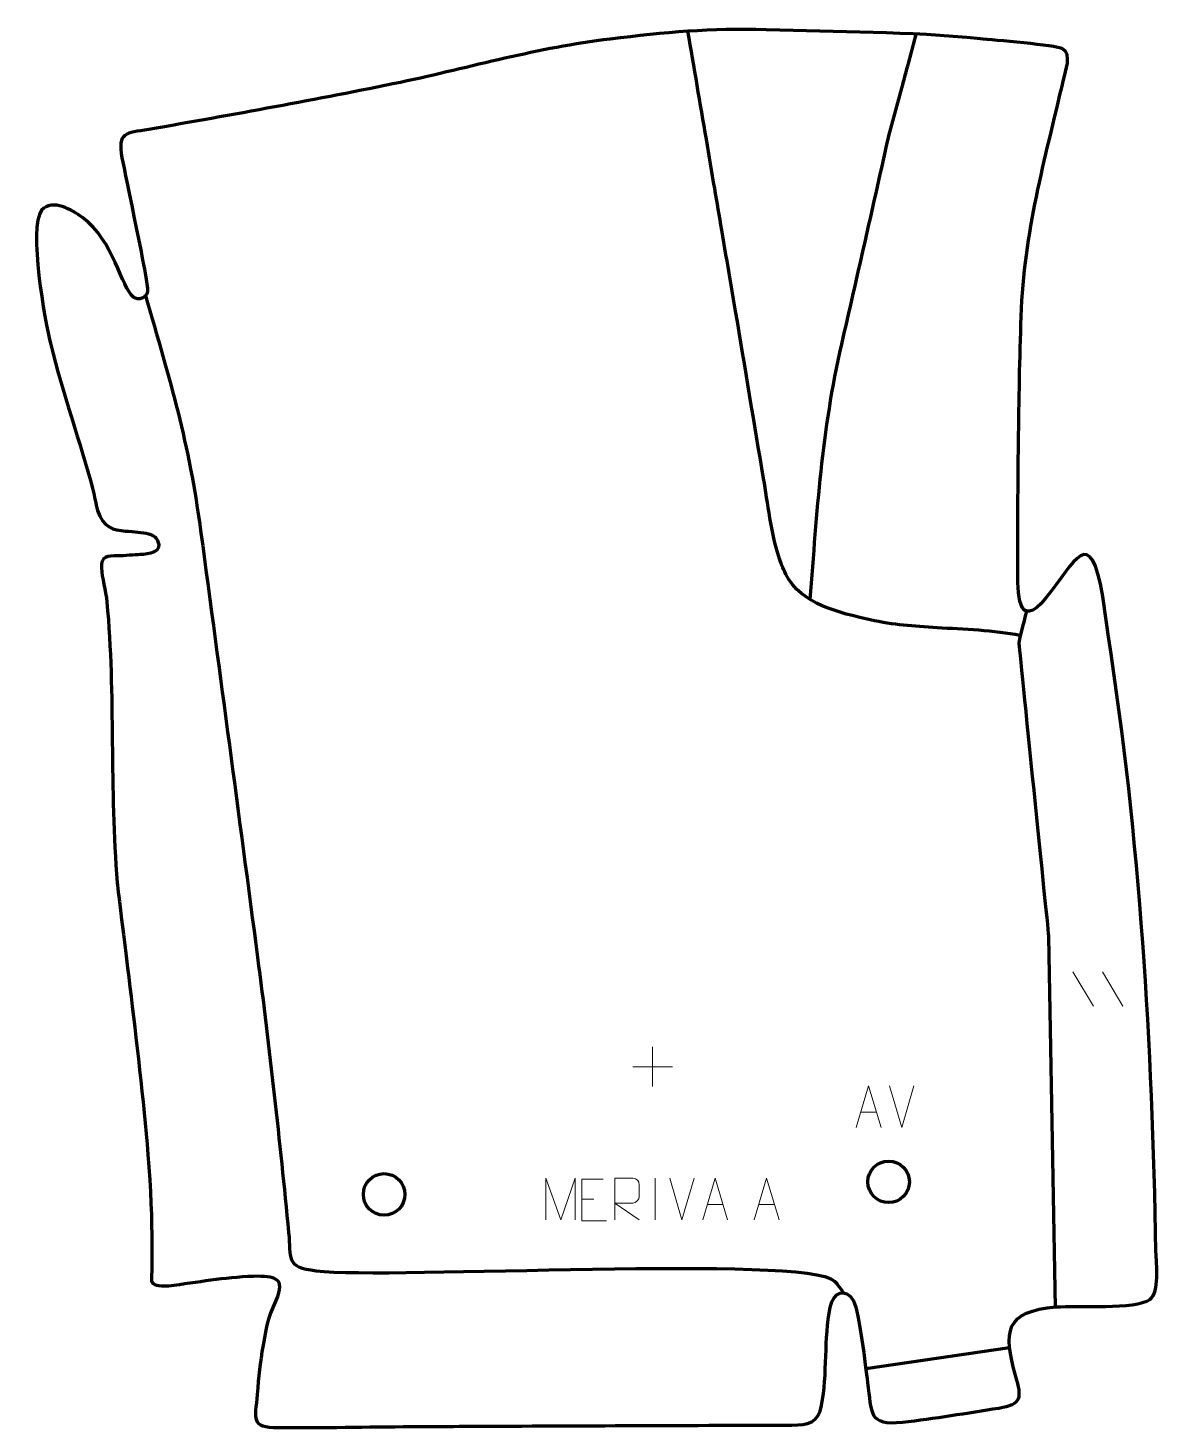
# Model space of a CAD drawing. Header units: millimetres. Extents: x 881 to 1562, y 133 to 974.
import ezdxf

# ---------------------------------------------------------------- set-up
doc = ezdxf.new("R2010")
doc.units = ezdxf.units.MM
doc.header["$MEASUREMENT"] = 0
doc.layers.add('layer 1', color=7, linetype='Continuous', plot=False)
doc.layers.add('layer 2', color=7, linetype='Continuous')
doc.layers.add('layer 3', color=7, linetype='Continuous')

msp = doc.modelspace()

# ---------------------------------------------------------------- linework, layer by layer
at = {"layer": 'layer 1', "color": 250, "lineweight": 9}
for points in [[(1509.8245, 406.9327), (1509.8245, 406.9327), (1522.1888, 386.3884), (1522.1888, 386.3884)], [(1527.5544, 406.9327), (1527.5544, 406.9327), (1539.9187, 386.3884), (1539.9187, 386.3884)], [(1257.017, 361.9756), (1257.017, 361.9756), (1257.017, 337.9977), (1257.017, 337.9977)], [(1245.0281, 349.9866), (1245.0281, 349.9866), (1269.006, 349.9866), (1269.006, 349.9866)], [(1406.8178, 313.4521), (1406.8178, 313.4521), (1399.496, 338.4057), (1399.496, 338.4057)], [(1414.1397, 338.4057), (1414.1397, 338.4057), (1406.8179, 313.4521), (1406.8179, 313.4521)], [(1382.1809, 322.7088), (1382.1809, 322.7088), (1391.6766, 322.7088), (1391.6766, 322.7088)], [(1258.6559, 282.8948), (1258.6559, 282.8948), (1258.6559, 257.9207), (1258.6559, 257.9207)], [(1274.6559, 257.9309), (1274.6559, 257.9309), (1267.3341, 282.8845), (1267.3341, 282.8845)], [(1281.9778, 282.8845), (1281.9778, 282.8845), (1274.656, 257.9309), (1274.656, 257.9309)], [(1214.4878, 270.4077), (1214.4878, 270.4077), (1221.6559, 270.4077), (1221.6559, 270.4077)], [(1289.908, 267.1804), (1289.908, 267.1804), (1299.4037, 267.1804), (1299.4037, 267.1804)], [(1320.9079, 267.1804), (1320.9079, 267.1804), (1330.4036, 267.1804), (1330.4036, 267.1804)]]:
    msp.add_open_spline(points, degree=3, dxfattribs=at)
for points, knots in [([(1379.4583, 313.4594), (1379.4583, 313.4594), (1386.8293, 338.4129), (1386.8293, 338.4129), (1386.8293, 338.4129), (1386.8293, 338.4129), (1394.3992, 313.4594), (1394.3992, 313.4594)], [0, 0, 0, 0, 0.33333333, 0.33333333, 0.33333333, 0.33333333, 1, 1, 1, 1]), ([(1192.8134, 257.9288), (1192.8134, 257.9288), (1192.8134, 282.8867), (1192.8134, 282.8867), (1192.8134, 282.8867), (1192.8134, 282.8867), (1201.7385, 257.9288), (1201.7385, 257.9288), (1201.7385, 257.9288), (1201.7385, 257.9288), (1210.4984, 282.8862), (1210.4984, 282.8862), (1210.4984, 282.8862), (1210.4984, 282.8862), (1210.4984, 257.9288), (1210.4984, 257.9288)], [0, 0, 0, 0, 0.2, 0.2, 0.2, 0.2, 0.4, 0.4, 0.4, 0.4, 0.6, 0.6, 0.6, 0.6, 1, 1, 1, 1]), ([(1227.3617, 282.2874), (1227.3617, 282.2874), (1214.4878, 282.2874), (1214.4878, 282.2874), (1214.4878, 282.2874), (1214.4878, 282.2874), (1214.4878, 257.3338), (1214.4878, 257.3338), (1214.4878, 257.3338), (1214.4878, 257.3338), (1229.3536, 257.3338), (1229.3536, 257.3338)], [0, 0, 0, 0, 0.25, 0.25, 0.25, 0.25, 0.5, 0.5, 0.5, 0.5, 1, 1, 1, 1]), ([(1234.3239, 257.931), (1234.3239, 257.931), (1234.3239, 282.8845), (1234.3239, 282.8845), (1234.3239, 282.8845), (1237.9187, 282.8845), (1241.5142, 282.8845), (1245.1094, 282.8845), (1245.1094, 282.8845), (1247.4347, 282.8468), (1248.992, 281.3568), (1248.9879, 278.9904), (1248.9879, 278.9904), (1248.9875, 276.9549), (1248.9875, 273.8955), (1248.9879, 271.8595), (1248.9879, 271.8595), (1248.9814, 269.984), (1247.1691, 268.0422), (1245.1596, 268.0231), (1245.1596, 268.0231), (1245.1596, 268.0231), (1234.3239, 268.0231), (1234.3239, 268.0231), (1234.3239, 268.0231), (1234.3239, 268.0231), (1248.9786, 257.931), (1248.9786, 257.931)], [0, 0, 0, 0, 0.125, 0.125, 0.125, 0.125, 0.25, 0.25, 0.25, 0.25, 0.375, 0.375, 0.375, 0.375, 0.5, 0.5, 0.5, 0.5, 0.625, 0.625, 0.625, 0.625, 0.75, 0.75, 0.75, 0.75, 1, 1, 1, 1]), ([(1287.1854, 257.931), (1287.1854, 257.931), (1294.5564, 282.8845), (1294.5564, 282.8845), (1294.5564, 282.8845), (1294.5564, 282.8845), (1302.1263, 257.931), (1302.1263, 257.931)], [0, 0, 0, 0, 0.33333333, 0.33333333, 0.33333333, 0.33333333, 1, 1, 1, 1]), ([(1318.1853, 257.931), (1318.1853, 257.931), (1325.5563, 282.8845), (1325.5563, 282.8845), (1325.5563, 282.8845), (1325.5563, 282.8845), (1333.1262, 257.931), (1333.1262, 257.931)], [0, 0, 0, 0, 0.33333333, 0.33333333, 0.33333333, 0.33333333, 1, 1, 1, 1])]:
    msp.add_open_spline(points, degree=3, knots=knots, dxfattribs=at)
at = {"layer": 'layer 2', "color": 142, "lineweight": 200}
for centre in [(1398.9675, 280.7567), (1095.5564, 273.2162)]:
    msp.add_ellipse(centre, major_axis=(0, 12.5), ratio=1, dxfattribs=at)
at = {"layer": 'layer 2', "color": 142, "lineweight": 158}
for points, knots in [([(1477.8813, 609.2369), (1462.9504, 612.3895), (1443.8059, 612.827), (1428.2505, 613.9262), (1428.2505, 613.9262), (1413.7435, 614.9513), (1402.1161, 615.4403), (1387.8099, 618.6988), (1387.8099, 618.6988), (1369.6335, 622.8389), (1346.2908, 627.9116), (1337.0968, 646.1326), (1337.0968, 646.1326), (1335.3474, 649.5996), (1334.094, 653.1275), (1332.8516, 656.7955), (1332.8516, 656.7955), (1328.4077, 670.2608), (1326.2442, 689.2519), (1323.7732, 703.6497), (1323.7732, 703.6497), (1318.0212, 737.1637), (1312.6158, 770.7366), (1306.9225, 804.261), (1306.9225, 804.261), (1305.8342, 810.6573), (1304.7459, 817.0537), (1303.6576, 823.45), (1303.6576, 823.45), (1301.9833, 833.2905), (1300.3091, 843.1309), (1298.6348, 852.9714), (1298.6348, 852.9714), (1297.2117, 861.3358), (1295.7885, 869.7002), (1294.3654, 878.0646), (1294.3654, 878.0646), (1292.6912, 887.9051), (1291.0169, 897.7456), (1289.3426, 907.5861), (1289.3426, 907.5861), (1285.6593, 929.2351), (1281.9759, 950.8842), (1278.2925, 972.5332)], [0, 0, 0, 0, 0.08333333, 0.08333333, 0.08333333, 0.08333333, 0.16666667, 0.16666667, 0.16666667, 0.16666667, 0.25, 0.25, 0.25, 0.25, 0.33333333, 0.33333333, 0.33333333, 0.33333333, 0.41666667, 0.41666667, 0.41666667, 0.41666667, 0.5, 0.5, 0.5, 0.5, 0.58333333, 0.58333333, 0.58333333, 0.58333333, 0.66666667, 0.66666667, 0.66666667, 0.66666667, 0.75, 0.75, 0.75, 0.75, 0.83333333, 0.83333333, 0.83333333, 0.83333333, 1, 1, 1, 1]), ([(1351.8723, 630.8668), (1355.9556, 684.1711), (1358.7216, 731.8239), (1370.7724, 784.3795), (1370.7724, 784.3795), (1380.0242, 824.7283), (1389.1673, 865.0976), (1398.1794, 905.5007), (1398.1794, 905.5007), (1400.6482, 916.5741), (1404.4679, 929.2008), (1407.4554, 940.343), (1407.4554, 940.343), (1410.1795, 950.5031), (1412.9037, 960.6633), (1415.6279, 970.8234)], [0, 0, 0, 0, 0.2, 0.2, 0.2, 0.2, 0.4, 0.4, 0.4, 0.4, 0.6, 0.6, 0.6, 0.6, 1, 1, 1, 1]), ([(951.8029, 814.2505), (967.2287, 760.9509), (977.9486, 726.1851), (985.3521, 671.0375), (985.3521, 671.0375), (996.7734, 585.9634), (1008.2167, 500.8912), (1019.4232, 415.7885), (1019.4232, 415.7885), (1026.5851, 361.3636), (1032.7749, 304.9654), (1038.1318, 250.3349), (1038.1318, 250.3349), (1039.6495, 234.7801), (1035.7084, 229.5443), (1054.7047, 227.3011), (1054.7047, 227.3011), (1099.3796, 222.0253), (1349.3004, 237.2133), (1366.4058, 221.1062), (1366.4058, 221.1062), (1368.0606, 219.5479), (1370.4464, 215.9978), (1371.893, 214.0363)], [0, 0, 0, 0, 0.14285714, 0.14285714, 0.14285714, 0.14285714, 0.28571429, 0.28571429, 0.28571429, 0.28571429, 0.42857143, 0.42857143, 0.42857143, 0.42857143, 0.57142857, 0.57142857, 0.57142857, 0.57142857, 0.71428571, 0.71428571, 0.71428571, 0.71428571, 1, 1, 1, 1]), ([(1499.2475, 205.1848), (1499.2475, 205.1848), (1495.4103, 428.1295), (1495.4103, 428.1295), (1495.4103, 428.1295), (1495.4103, 428.1295), (1477.4185, 603.9453), (1477.4185, 604.8713), (1477.4185, 604.8713), (1477.4185, 605.7973), (1482.11, 623.8254), (1482.11, 623.8254)], [0, 0, 0, 0, 0.25, 0.25, 0.25, 0.25, 0.5, 0.5, 0.5, 0.5, 1, 1, 1, 1])]:
    msp.add_open_spline(points, degree=3, knots=knots, dxfattribs=at)
msp.add_open_spline([(1385.2192, 168.5824), (1385.2192, 168.5824), (1471.6833, 181.2571), (1471.6833, 181.2571)], degree=3, dxfattribs=at)
at = {"layer": 'layer 3', "color": 242, "lineweight": 158}
msp.add_open_spline([(1140.778, 133.7726), (1131.2583, 133.7237), (1121.7385, 133.6747), (1112.2187, 133.6258), (1112.2187, 133.6258), (1085.6516, 133.4811), (1058.4752, 132.758), (1032.0011, 133.0351), (1032.0011, 133.0351), (1014.8267, 133.2148), (1017.965, 138.0328), (1019.2276, 152.908), (1019.2276, 152.908), (1020.133, 163.9547), (1020.7568, 171.4601), (1022.7831, 182.4812), (1022.7831, 182.4812), (1025.0514, 196.0851), (1025.0263, 196.6521), (1030.4892, 209.482), (1030.4892, 209.482), (1036.2756, 223.0717), (1029.7406, 224.3779), (1017.0137, 224.1275), (1017.0137, 224.1275), (998.8803, 223.51), (983.724, 220.4303), (966.0598, 218.2869), (966.0598, 218.2869), (959.2996, 217.8291), (956.6154, 218.7164), (955.6352, 221.1749), (955.6352, 221.1749), (955.4826, 221.5578), (957.0936, 255.2103), (953.5162, 297.268), (953.5162, 297.268), (948.0031, 362.0827), (936.2085, 446.8474), (935.036, 460.5983), (935.036, 460.5983), (930.247, 516.7583), (933.9867, 573.5555), (928.8132, 629.3231), (928.8132, 629.3231), (928.1727, 636.2283), (925.7639, 644.0357), (925.4958, 649.8661), (925.4958, 649.8661), (925.1659, 657.0403), (929.3172, 657.0495), (934.9562, 657.0957), (934.9562, 657.0957), (939.4753, 657.1328), (945.1395, 657.7621), (948.8044, 657.881), (948.8044, 657.881), (953.5057, 658.0335), (963.0142, 659.3214), (959.2803, 666.4467), (959.2803, 666.4467), (958.1293, 668.6431), (956.2287, 669.7737), (953.8765, 670.3639), (953.8765, 670.3639), (949.9893, 671.3393), (945.0006, 671.6333), (939.9905, 672.03), (939.9905, 672.03), (933.0253, 672.5815), (926.1414, 674.0726), (923.2161, 684.464), (923.2161, 684.464), (922.0962, 688.4424), (921.3613, 692.8496), (920.3754, 696.9361), (920.3754, 696.9361), (912.5802, 726.0267), (902.2115, 755.1767), (895.0205, 784.1233), (895.0205, 784.1233), (891.5801, 798.2988), (881.3598, 854.0372), (889.5698, 864.9776), (889.5698, 864.9776), (896.2485, 872.1358), (907.9204, 864.9835), (914.2076, 860.5539), (914.2076, 860.5539), (932.8834, 846.7506), (937.4841, 818.2694), (944.7778, 812.7162), (944.7778, 812.7162), (947.6886, 810.4999), (952.7235, 811.9081), (953.1971, 816.1473), (953.1971, 816.1473), (953.8106, 821.638), (939.7934, 885.8178), (937.8932, 896.5316), (937.8932, 896.5316), (935.1601, 911.9738), (939.9944, 911.166), (953.9488, 913.5056), (953.9488, 913.5056), (1004.2583, 922.2073), (1055.4328, 931.5727), (1105.4396, 941.8047), (1105.4396, 941.8047), (1148.2463, 950.9356), (1187.6368, 962.5583), (1231.5018, 967.8342), (1231.5018, 967.8342), (1264.469, 971.8379), (1291.8943, 974.4985), (1325.2961, 973.3914), (1325.2961, 973.3914), (1368.8665, 972.1028), (1410.5562, 972.3692), (1454.1358, 967.9738), (1454.1358, 967.9738), (1461.6691, 967.214), (1499.7157, 964.2088), (1503.5467, 961.9571), (1503.5467, 961.9571), (1509.4133, 958.5091), (1505.3538, 948.7523), (1504.123, 943.3774), (1504.123, 943.3774), (1492.779, 894.1656), (1480.5315, 852.3149), (1478.668, 801.0961), (1478.668, 801.0961), (1477.0525, 750.7249), (1476.6627, 699.7525), (1476.591, 649.3416), (1476.591, 649.3416), (1476.5721, 636.0732), (1476.4103, 610.4749), (1493.7382, 632.0666), (1493.7382, 632.0666), (1510.997, 653.572), (1520.2177, 677.1676), (1527.7376, 632.6968), (1527.7376, 632.6968), (1529.0249, 625.0841), (1529.7872, 617.4978), (1530.9589, 609.9063), (1530.9589, 609.9063), (1550.4294, 485.3465), (1557.4385, 364.4404), (1559.7542, 238.5972), (1559.7542, 238.5972), (1559.8892, 231.2619), (1562.18, 214.5078), (1556.04, 210.0325), (1556.04, 210.0325), (1547.7001, 203.9537), (1511.9132, 206.3634), (1499.8104, 205.5276), (1499.8104, 205.5276), (1468.9116, 202.947), (1467.6888, 190.9829), (1475.5224, 163.7676), (1475.5224, 163.7676), (1479.1273, 151.2438), (1479.2839, 147.0875), (1465.2722, 144.7648), (1465.2722, 144.7648), (1446.3709, 141.7106), (1426.4073, 138.5799), (1407.4401, 136.2349), (1407.4401, 136.2349), (1386.3609, 134.2716), (1388.9444, 141.6193), (1386.314, 160.2292), (1386.314, 160.2292), (1384.9347, 169.9879), (1381.3761, 202.2133), (1377.8806, 209.1515), (1377.8806, 209.1515), (1373.0112, 217.3481), (1365.77, 214.8336), (1363.7355, 205.2934), (1363.7355, 205.2934), (1360.1375, 186.9795), (1362.2469, 164.9113), (1358.6548, 146.3265), (1358.6548, 146.3265), (1356.6404, 135.9042), (1350.7237, 134.5997), (1340.7255, 134.5383), (1340.7255, 134.5383), (1274.0761, 134.3145), (1207.4269, 134.1162), (1140.778, 133.7726)], degree=3, knots=[0, 0, 0, 0, 0.02, 0.02, 0.02, 0.02, 0.04, 0.04, 0.04, 0.04, 0.06, 0.06, 0.06, 0.06, 0.08, 0.08, 0.08, 0.08, 0.1, 0.1, 0.1, 0.1, 0.12, 0.12, 0.12, 0.12, 0.14, 0.14, 0.14, 0.14, 0.16, 0.16, 0.16, 0.16, 0.18, 0.18, 0.18, 0.18, 0.2, 0.2, 0.2, 0.2, 0.22, 0.22, 0.22, 0.22, 0.24, 0.24, 0.24, 0.24, 0.26, 0.26, 0.26, 0.26, 0.28, 0.28, 0.28, 0.28, 0.3, 0.3, 0.3, 0.3, 0.32, 0.32, 0.32, 0.32, 0.34, 0.34, 0.34, 0.34, 0.36, 0.36, 0.36, 0.36, 0.38, 0.38, 0.38, 0.38, 0.4, 0.4, 0.4, 0.4, 0.42, 0.42, 0.42, 0.42, 0.44, 0.44, 0.44, 0.44, 0.46, 0.46, 0.46, 0.46, 0.48, 0.48, 0.48, 0.48, 0.5, 0.5, 0.5, 0.5, 0.52, 0.52, 0.52, 0.52, 0.54, 0.54, 0.54, 0.54, 0.56, 0.56, 0.56, 0.56, 0.58, 0.58, 0.58, 0.58, 0.6, 0.6, 0.6, 0.6, 0.62, 0.62, 0.62, 0.62, 0.64, 0.64, 0.64, 0.64, 0.66, 0.66, 0.66, 0.66, 0.68, 0.68, 0.68, 0.68, 0.7, 0.7, 0.7, 0.7, 0.72, 0.72, 0.72, 0.72, 0.74, 0.74, 0.74, 0.74, 0.76, 0.76, 0.76, 0.76, 0.78, 0.78, 0.78, 0.78, 0.8, 0.8, 0.8, 0.8, 0.82, 0.82, 0.82, 0.82, 0.84, 0.84, 0.84, 0.84, 0.86, 0.86, 0.86, 0.86, 0.88, 0.88, 0.88, 0.88, 0.9, 0.9, 0.9, 0.9, 0.92, 0.92, 0.92, 0.92, 0.94, 0.94, 0.94, 0.94, 0.96, 0.96, 0.96, 0.96, 1, 1, 1, 1], dxfattribs=at)

doc.saveas('drawing.dxf')
